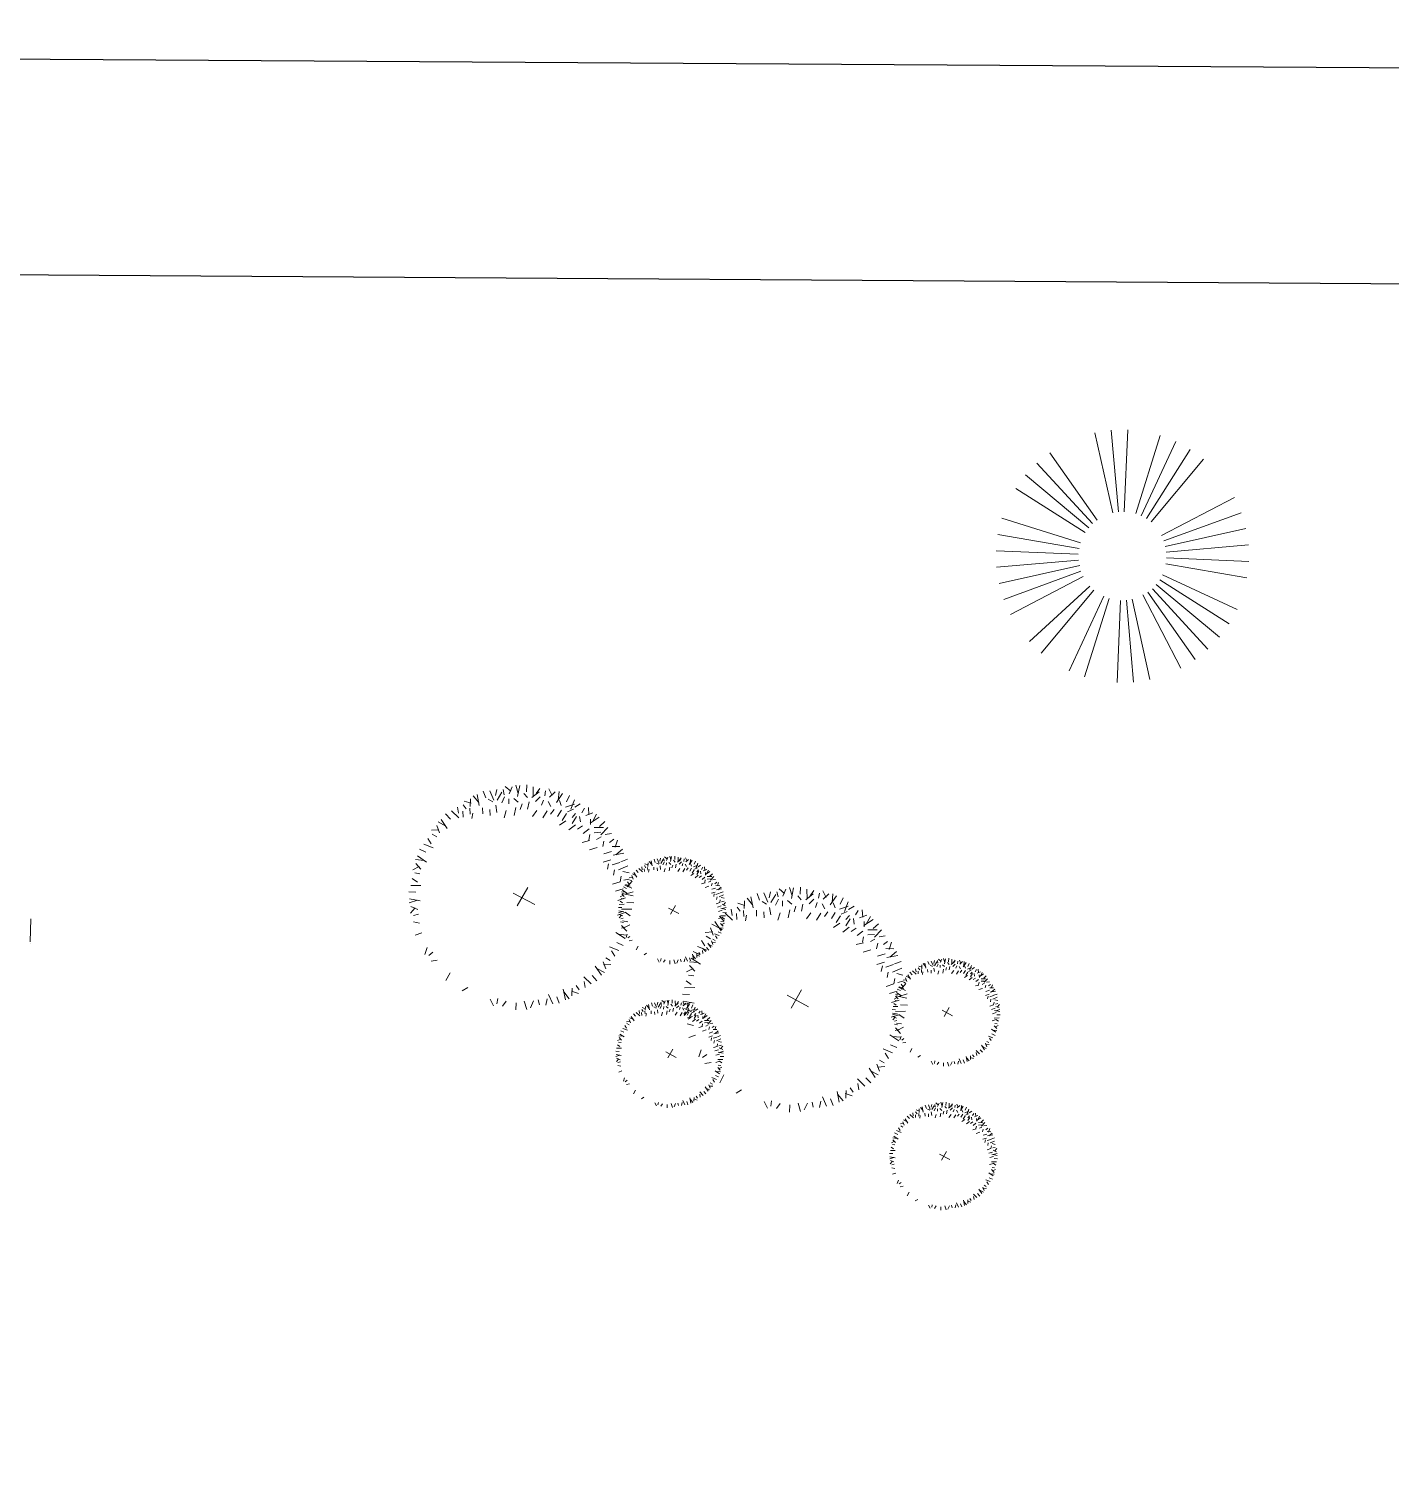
# Model space of a CAD drawing. Header units: millimetres. Extents: x 111 to 1506, y 14 to 566.
# Drawn here: x 245.964 to 249.117, y 203.445 to 206.793 of the extents above; entities that cross this region are included whole.
import ezdxf

# ---------------------------------------------------------------- set-up
doc = ezdxf.new("R2010")
doc.units = ezdxf.units.MM
for name, color, linetype, lineweight in [('ARB-CERCO', 97, 'Continuous', 5), ('ARBOLES', 78, 'Continuous', 5), ('G', 254, 'Continuous', 5), ('PALMERAS114', 114, 'Continuous', 5)]:
    doc.layers.add(name, color=color, linetype=linetype, lineweight=lineweight)
doc.styles.add('ATTR', font='romans.shx', dxfattribs={"width": 0.8, "height": 2.52})

# ---------------------------------------------------------------- blocks, each defined once
blk = doc.blocks.new('E1E')
at = {"layer": 'ARBOLES', "ltscale": 0.2}
for p, q in [((94.5376, 57.7708), (94.5376, 57.7708)), ((94.5622, 57.7074), (94.5397, 57.767))]:
    blk.add_line(p, q, dxfattribs=at)
blk = doc.blocks.new('A$C05551F4C')
at = {"color": 0, "linetype": 'ByBlock'}
for p, q in [((-0.1175, 0.2759), (-0.1328, 0.3015)), ((-0.1148, 0.2892), (-0.113, 0.3077)), ((-0.0892, 0.2954), (-0.0948, 0.3098)), ((-0.0896, 0.3199), (-0.0714, 0.308)), ((-0.0692, 0.3215), (-0.0758, 0.2998)), ((-0.0594, 0.3274), (-0.0488, 0.3042)), ((-0.0497, 0.2957), (-0.0475, 0.328)), ((-0.0255, 0.3123), (-0.0274, 0.3331)), ((-0.0039, 0.3001), (-0.0083, 0.3296)), ((0.0037, 0.3114), (0.0124, 0.3277)), ((0.0297, 0.3073), (0.03, 0.3227)), ((0.0387, 0.3301), (0.051, 0.3121)), ((0.0582, 0.3237), (0.0438, 0.3062)), ((0.0663, 0.2925), (0.0807, 0.3215)), ((0.0694, 0.3255), (0.0704, 0.2999)), ((0.095, 0.2986), (0.1012, 0.3184)), ((0.1103, 0.279), (0.1176, 0.3079)), ((0.1216, 0.2865), (0.136, 0.2983)), ((-0.2042, 0.2614), (-0.1828, 0.2573)), ((-0.186, 0.2707), (-0.1838, 0.2481)), ((-0.1793, 0.2799), (-0.1605, 0.2625)), ((-0.1581, 0.2543), (-0.1685, 0.285)), ((-0.1422, 0.2789), (-0.1518, 0.2974)), ((0.1185, 0.2688), (0.1332, 0.2783)), ((0.1363, 0.2555), (0.1509, 0.265)), ((0.1441, 0.2728), (0.1503, 0.2869)), ((0.1767, 0.277), (0.1567, 0.2664)), ((0.1611, 0.2904), (0.1656, 0.269)), ((0.1722, 0.2451), (0.1966, 0.2664)), ((0.1878, 0.2744), (0.1789, 0.2504)), ((0.2011, 0.2397), (0.2144, 0.2557)), ((-0.2371, 0.2034), (-0.2531, 0.2168)), ((-0.2158, 0.2234), (-0.2211, 0.2412)), ((-0.1945, 0.239), (-0.2052, 0.2501)), ((0.1278, 0.2451), (0.1434, 0.2504)), ((0.1562, 0.2235), (0.1709, 0.233)), ((0.2015, 0.2158), (0.2012, 0.2313)), ((0.2077, 0.2158), (0.2255, 0.2397)), ((0.2211, 0.2184), (0.2388, 0.2238)), ((0.1629, 0.2022), (0.1776, 0.2117)), ((0.1802, 0.1896), (0.1971, 0.2029)), ((0.2119, 0.2072), (0.2393, 0.2068)), ((0.2122, 0.1917), (0.2316, 0.1933)), ((0.2194, 0.1722), (0.2329, 0.1797)), ((0.2366, 0.1971), (0.2477, 0.2078)), ((0.2683, 0.1886), (0.2458, 0.1864)), ((0.252, 0.1607), (0.2827, 0.1711)), ((0.259, 0.2068), (0.255, 0.1854)), ((0.2775, 0.1819), (0.2601, 0.1631)), ((-0.2839, 0.124), (-0.2956, 0.1383)), ((-0.2877, 0.1635), (-0.2664, 0.1679)), ((-0.2702, 0.1465), (-0.2843, 0.1527)), ((0.1773, 0.1632), (0.1989, 0.1686)), ((0.1982, 0.1408), (0.2209, 0.1482)), ((0.2222, 0.1343), (0.2393, 0.1382)), ((0.238, 0.1512), (0.2412, 0.1673)), ((0.2632, 0.1339), (0.2682, 0.1486)), ((0.2736, 0.1201), (0.2991, 0.1354)), ((0.2766, 0.1448), (0.295, 0.1544)), ((0.2224, 0.0927), (0.2445, 0.0904)), ((0.2342, 0.1166), (0.2547, 0.1233)), ((0.265, 0.1076), (0.2837, 0.1025)), ((0.265, 0.0868), (0.2804, 0.0892)), ((0.27, 0.1223), (0.2956, 0.1124)), ((0.2869, 0.1174), (0.3053, 0.1156)), ((0.2931, 0.0918), (0.3074, 0.0974)), ((0.3175, 0.0922), (0.3056, 0.074)), ((-0.3229, 0.0718), (-0.2973, 0.0728)), ((0.2344, 0.0646), (0.2583, 0.0637)), ((0.2548, 0.0502), (0.2721, 0.048)), ((0.2753, 0.0607), (0.2838, 0.0747)), ((0.2931, 0.0358), (0.3029, 0.0479)), ((0.2934, 0.0523), (0.3257, 0.0501)), ((0.3191, 0.0718), (0.2974, 0.0784)), ((0.3251, 0.0621), (0.3018, 0.0514)), ((-0.3088, 0.006), (-0.3251, 0.0148)), ((-0.0275, 0), (0.0346, 0)), ((-0.0009, 0.0293), (0.0013, -0.0426)), ((0.2407, 0.0111), (0.2607, 0.0014)), ((0.2566, 0.0113), (0.2805, 0.0104)), ((0.26, 0.0294), (0.2815, 0.0287)), ((0.2858, 0.0105), (0.3017, -0.0008)), ((0.2955, 0.0225), (0.3163, 0.0046)), ((0.2977, 0.0065), (0.3273, 0.0109)), ((0.31, 0.0282), (0.3307, 0.03)), ((0.2423, -0.0195), (0.2645, -0.0285)), ((0.2566, -0.04), (0.2721, -0.0479)), ((0.2633, -0.018), (0.2871, -0.0189)), ((0.2787, -0.0091), (0.294, -0.0121)), ((0.2795, -0.0372), (0.2923, -0.0269)), ((0.3213, -0.0555), (0.3038, -0.0412)), ((0.305, -0.0271), (0.3203, -0.0274)), ((0.309, -0.001), (0.3254, -0.0098)), ((0.3277, -0.0361), (0.3097, -0.0484)), ((-0.3173, -0.0872), (-0.3053, -0.069)), ((0.2299, -0.0719), (0.2455, -0.0879)), ((0.2455, -0.0852), (0.261, -0.0799)), ((0.2544, -0.0613), (0.2743, -0.0693)), ((0.2854, -0.0799), (0.2987, -0.1039)), ((0.2876, -0.0666), (0.301, -0.0586)), ((0.2901, -0.0637), (0.3191, -0.0781)), ((0.3231, -0.0668), (0.2976, -0.0678)), ((-0.2928, -0.0868), (-0.3072, -0.0924)), ((-0.2866, -0.1125), (-0.3051, -0.1106)), ((0.2211, -0.1012), (0.2388, -0.1172)), ((0.2499, -0.1305), (0.2655, -0.1252)), ((0.2588, -0.1039), (0.2721, -0.1119)), ((0.2721, -0.0879), (0.2832, -0.1039)), ((0.2766, -0.1077), (0.3056, -0.1149)), ((0.2842, -0.119), (0.2959, -0.1334)), ((0.2962, -0.0924), (0.3161, -0.0986)), ((-0.2763, -0.1398), (-0.2947, -0.1495)), ((-0.2773, -0.1769), (-0.2599, -0.1581)), ((0.21, -0.1545), (0.2277, -0.1705)), ((0.2322, -0.1438), (0.2499, -0.1598)), ((0.2427, -0.1696), (0.264, -0.194)), ((0.2747, -0.1741), (0.264, -0.1541)), ((0.288, -0.1585), (0.2667, -0.163)), ((0.2704, -0.1415), (0.2845, -0.1477)), ((-0.268, -0.1836), (-0.2455, -0.1814)), ((-0.2363, -0.1921), (-0.2474, -0.2028)), ((-0.2075, -0.2108), (-0.2252, -0.2348)), ((0.1678, -0.2104), (0.1855, -0.2264)), ((0.1922, -0.1998), (0.2077, -0.1945)), ((0.1989, -0.1758), (0.2144, -0.1705)), ((0.2134, -0.2051), (0.2374, -0.2229)), ((0.2166, -0.1811), (0.2344, -0.1971)), ((0.2374, -0.1985), (0.2534, -0.2118)), ((0.272, -0.1851), (0.248, -0.1763)), ((-0.2208, -0.2135), (-0.2386, -0.2188)), ((-0.2008, -0.2348), (-0.2141, -0.2507)), ((-0.172, -0.2401), (-0.1964, -0.2614)), ((-0.1875, -0.2694), (-0.1786, -0.2454)), ((0.1345, -0.2477), (0.1523, -0.2637)), ((0.1545, -0.2291), (0.1722, -0.2451)), ((0.1584, -0.2493), (0.1687, -0.2801)), ((0.2045, -0.2564), (0.1831, -0.2524)), ((0.1862, -0.2657), (0.184, -0.2431)), ((0.1855, -0.2264), (0.2011, -0.2211)), ((0.1948, -0.234), (0.2054, -0.2451)), ((0.2161, -0.2184), (0.2214, -0.2362)), ((-0.1764, -0.2721), (-0.1564, -0.2614)), ((-0.1609, -0.2854), (-0.1653, -0.2641)), ((-0.1439, -0.2678), (-0.15, -0.2819)), ((-0.1214, -0.2816), (-0.1357, -0.2933)), ((-0.1101, -0.274), (-0.1173, -0.303)), ((-0.0947, -0.2936), (-0.1009, -0.3135)), ((-0.066, -0.2875), (-0.0804, -0.3165)), ((-0.0692, -0.3205), (-0.0702, -0.295)), ((0.0041, -0.2951), (0.0085, -0.3246)), ((0.05, -0.2907), (0.0478, -0.3231)), ((0.0694, -0.3165), (0.076, -0.2948)), ((0.0894, -0.2905), (0.095, -0.3048)), ((0.0968, -0.269), (0.1145, -0.285)), ((0.1151, -0.2843), (0.1132, -0.3027)), ((0.1177, -0.2709), (0.1331, -0.2965)), ((0.1424, -0.274), (0.1521, -0.2924)), ((0.1795, -0.2749), (0.1608, -0.2575)), ((-0.0579, -0.3187), (-0.0435, -0.3012)), ((-0.0385, -0.3251), (-0.0507, -0.3071)), ((-0.0295, -0.3023), (-0.0298, -0.3177)), ((-0.0034, -0.3064), (-0.0122, -0.3228)), ((0.0258, -0.3074), (0.0277, -0.3281)), ((0.0597, -0.3224), (0.049, -0.2992)), ((0.0898, -0.3149), (0.0716, -0.303))]:
    blk.add_line(p, q, dxfattribs=at)
blk = doc.blocks.new('EVG7')
for p, q in [((-6.59, 19.1), (-16.71, 56.87)), ((-3.91, 19.67), (-9.01, 58.4)), ((1.55, 19.67), (6.65, 58.4)), ((4.23, 19.1), (14.35, 56.87)), ((-11.62, 16.99), (-31.18, 50.87)), ((-9.21, 18.3), (-24.14, 54.35)), ((6.85, 18.3), (21.78, 54.35)), ((9.26, 16.99), (28.82, 50.87)), ((-16, 13.74), (-43.6, 41.34)), ((-13.82, 15.38), (-37.7, 46.51)), ((-17.84, 11.7), (-48.78, 35.44)), ((15.48, 11.7), (46.42, 35.44)), ((17.04, 9.43), (50.78, 28.91)), ((-20.59, 6.96), (-56.61, 21.87)), ((18.24, 6.96), (54.25, 21.87)), ((-21.61, 4.39), (-59.13, 14.44)), ((19.8, 1.68), (58.31, 6.74)), ((-22.19, -1.09), (-61.18, -1.09)), ((-22.16, -3.85), (-60.66, -8.92)), ((19.25, -6.56), (56.78, -16.62)), ((19.8, -3.85), (58.31, -8.92)), ((19.83, -1.09), (58.82, -1.09)), ((-20.59, -9.13), (-56.61, -24.05)), ((-19.4, -11.61), (-53.14, -31.09)), ((-17.84, -13.87), (-48.78, -37.61)), ((-13.82, -17.56), (-37.7, -48.69)), ((-11.62, -19.17), (-31.18, -53.05)), ((-9.21, -20.47), (-24.14, -56.52)), ((6.85, -20.47), (21.78, -56.52)), ((9.26, -19.17), (28.82, -53.05)), ((11.46, -17.56), (35.35, -48.69)), ((13.64, -15.91), (41.25, -43.51)), ((15.48, -13.87), (46.42, -37.61)), ((-6.59, -21.27), (-16.71, -59.04)), ((-3.91, -21.84), (-9.01, -60.57)), ((-1.18, -22.12), (-1.18, -61.09)), ((4.23, -21.27), (14.35, -59.04))]:
    blk.add_line(p, q)
at = {"style": 'ATTR', "width": 0.8, "flags": 9}
blk.add_attdef('ESTCODE', (0, 0), '', height=0.7, dxfattribs=at)

msp = doc.modelspace()

# ---------------------------------------------------------------- hatches: boundary and pattern name
at = {"layer": 'G', "lineweight": 100, "ltscale": 1000}
h = msp.add_hatch(dxfattribs=at)
h.set_pattern_fill('AR-HBONE', color=256, scale=0.046, angle=-22.08523, style=0)
h.set_pattern_definition([(22.914772, (777.23143, 1670.63463), (0.097837146, 0.241122153), [0.552, -0.184]), (112.914772, (777.40091, 1670.70627), (0.097837146, 0.241122153), [0.552, -0.184])])
edge = h.paths.add_edge_path()
edge.add_line((221.74739, 201.07699), (222.24177, 203.56684))
edge.add_line((222.24177, 203.56684), (283.25265, 176.18215))
edge.add_line((283.25265, 176.18215), (282.61554, 174.27589))
edge.add_line((282.61554, 174.27589), (222.04443, 201.46319))

# ---------------------------------------------------------------- linework, layer by layer
for p, q in [((251.55807, 206.68683), (234.91794, 206.79314)), ((252.03633, 206.18376), (235.5184, 206.28929))]:
    msp.add_line(p, q)

# ---------------------------------------------------------------- block references
at = {"layer": 'ARB-CERCO'}
for p, xscale, yscale, zscale, rotation in [((247.10633, 204.78031), 0.786722348914222, 0.786722348914222, 0.786722348914222, 59.94184765909385), ((247.45544, 204.75132), 0.3774895201833683, 0.3774895201833683, 0.3774895201833683, 59.94184765910946), ((247.74054, 204.54345), 0.786722348914222, 0.786722348914222, 0.786722348914222, 59.94184765909385), ((248.08965, 204.51445), 0.3774895201833683, 0.3774895201833683, 0.3774895201833683, 59.94184765910946), ((247.44924, 204.41818), 0.3774895201833683, 0.3774895201833683, 0.3774895201833683, 59.94184765910946), ((248.08346, 204.18132), 0.3774895201833683, 0.3774895201833683, 0.3774895201833683, 59.94184765910946)]:
    msp.add_blockref('A$C05551F4C', p, dxfattribs=dict(at, xscale=xscale, yscale=yscale, zscale=zscale, rotation=rotation))
at = {"layer": 'ARBOLES', "color": 0, "xscale": 0.8310831642732954, "yscale": 0.8310831642732954, "zscale": 0.8310831642732954, "rotation": 157.9147716791316}
msp.add_blockref('E1E', (336.82309, 219.62354), dxfattribs=at)
at = {"layer": 'PALMERAS114', "extrusion": (0, 0, -1), "xscale": -0.004880888891868356, "yscale": 0.004880888891718753, "zscale": -0.004880888891868356, "rotation": 294.9205878507973}
msp.add_blockref('EVG7', (-248.49485, 205.57922), dxfattribs=at)

doc.saveas('drawing.dxf')
